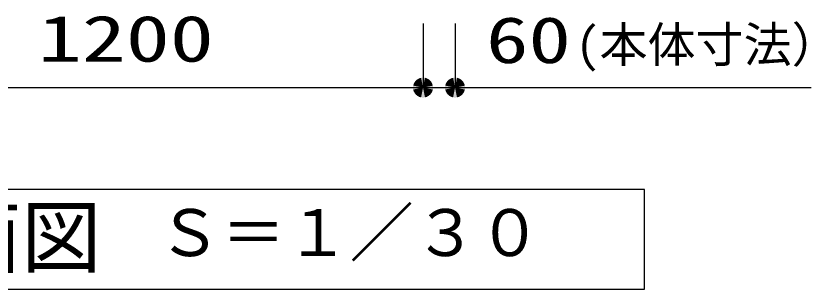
# Model space of a CAD drawing. Units: millimetres, scale not verified. Extents: x -9484 to 7834, y -6381 to 5697.
# Drawn here: x 553 to 2043, y -4703 to -4192 of the extents above; entities that cross this region are included whole.
import ezdxf
from ezdxf.enums import TextEntityAlignment as Align

# ---------------------------------------------------------------- set-up
doc = ezdxf.new("R2010")
doc.units = ezdxf.units.MM
doc.header["$LTSCALE"] = 30
doc.layers.add('0-1_KIKI', color=3, linetype='Continuous', lineweight=25)
doc.layers.add('0-5_MOJI', color=7, linetype='Continuous', lineweight=25)
doc.styles.add('MS Gothic', font='')
doc.styles.add('ＭＳ ゴシック', font='')
doc.styles.get('MS Gothic').set_extended_font_data('MS Gothic')
doc.styles.get('ＭＳ ゴシック').set_extended_font_data('MS Gothic')

msp = doc.modelspace()

# ---------------------------------------------------------------- linework, layer by layer
at = {"layer": '0-1_KIKI'}
msp.add_lwpolyline([(1730.47, -4702.7), (1730.47, -4516.4), (-298.86, -4516.4), (-298.86, -4702.7)], close=True, dxfattribs=at)
at = {"layer": '0-5_MOJI', "color": 4}
for p, q in [((1315.81, -4205.63), (1315.81, -4325.63)), ((1315.81, -4205.63), (1315.81, -4325.63)), ((1375.81, -4205.63), (1375.81, -4325.63)), ((115.81, -4325.63), (1315.81, -4325.63)), ((1315.81, -4325.63), (1375.81, -4325.63)), ((1375.81, -4325.63), (2042.84, -4325.63))]:
    msp.add_line(p, q, dxfattribs=at)
at = {"layer": '0-5_MOJI'}
for points in [[(1298.48, -4318.45), (1315.81, -4325.63), (1297.42, -4321.97)], [(1298.48, -4318.45), (1315.81, -4325.63), (1297.42, -4321.97)], [(1300.22, -4315.21), (1315.81, -4325.63), (1298.48, -4318.45)], [(1300.22, -4315.21), (1315.81, -4325.63), (1298.48, -4318.45)], [(1302.55, -4312.37), (1315.81, -4325.63), (1300.22, -4315.21)], [(1302.55, -4312.37), (1315.81, -4325.63), (1300.22, -4315.21)], [(1305.39, -4310.04), (1315.81, -4325.63), (1302.55, -4312.37)], [(1305.39, -4310.04), (1315.81, -4325.63), (1302.55, -4312.37)], [(1308.63, -4308.3), (1315.81, -4325.63), (1305.39, -4310.04)], [(1308.63, -4308.3), (1315.81, -4325.63), (1305.39, -4310.04)], [(1312.15, -4307.24), (1315.81, -4325.63), (1308.63, -4308.3)], [(1312.15, -4307.24), (1315.81, -4325.63), (1308.63, -4308.3)], [(1315.81, -4306.88), (1315.81, -4325.63), (1312.15, -4307.24)], [(1315.81, -4306.88), (1315.81, -4325.63), (1312.15, -4307.24)], [(1319.46, -4307.24), (1315.81, -4325.63), (1315.81, -4306.88)], [(1319.46, -4307.24), (1315.81, -4325.63), (1315.81, -4306.88)], [(1322.98, -4308.3), (1315.81, -4325.63), (1319.46, -4307.24)], [(1322.98, -4308.3), (1315.81, -4325.63), (1319.46, -4307.24)], [(1326.22, -4310.04), (1315.81, -4325.63), (1322.98, -4308.3)], [(1326.22, -4310.04), (1315.81, -4325.63), (1322.98, -4308.3)], [(1329.06, -4312.37), (1315.81, -4325.63), (1326.22, -4310.04)], [(1329.06, -4312.37), (1315.81, -4325.63), (1326.22, -4310.04)], [(1331.4, -4315.21), (1315.81, -4325.63), (1329.06, -4312.37)], [(1331.4, -4315.21), (1315.81, -4325.63), (1329.06, -4312.37)], [(1333.13, -4318.45), (1315.81, -4325.63), (1331.4, -4315.21)], [(1333.13, -4318.45), (1315.81, -4325.63), (1331.4, -4315.21)], [(1334.2, -4321.97), (1315.81, -4325.63), (1333.13, -4318.45)], [(1334.2, -4321.97), (1315.81, -4325.63), (1333.13, -4318.45)], [(1358.48, -4318.45), (1375.81, -4325.63), (1357.42, -4321.97)], [(1360.22, -4315.21), (1375.81, -4325.63), (1358.48, -4318.45)], [(1362.55, -4312.37), (1375.81, -4325.63), (1360.22, -4315.21)], [(1365.39, -4310.04), (1375.81, -4325.63), (1362.55, -4312.37)], [(1368.63, -4308.3), (1375.81, -4325.63), (1365.39, -4310.04)], [(1372.15, -4307.24), (1375.81, -4325.63), (1368.63, -4308.3)], [(1375.81, -4306.88), (1375.81, -4325.63), (1372.15, -4307.24)], [(1379.46, -4307.24), (1375.81, -4325.63), (1375.81, -4306.88)], [(1382.98, -4308.3), (1375.81, -4325.63), (1379.46, -4307.24)], [(1386.22, -4310.04), (1375.81, -4325.63), (1382.98, -4308.3)], [(1389.06, -4312.37), (1375.81, -4325.63), (1386.22, -4310.04)], [(1391.4, -4315.21), (1375.81, -4325.63), (1389.06, -4312.37)], [(1393.13, -4318.45), (1375.81, -4325.63), (1391.4, -4315.21)], [(1394.2, -4321.97), (1375.81, -4325.63), (1393.13, -4318.45)], [(1297.42, -4321.97), (1315.81, -4325.63), (1297.06, -4325.63)], [(1297.42, -4321.97), (1315.81, -4325.63), (1297.06, -4325.63)], [(1297.06, -4325.63), (1315.81, -4325.63), (1297.42, -4329.28)], [(1297.06, -4325.63), (1315.81, -4325.63), (1297.42, -4329.28)], [(1297.42, -4329.28), (1315.81, -4325.63), (1298.48, -4332.8)], [(1297.42, -4329.28), (1315.81, -4325.63), (1298.48, -4332.8)], [(1298.48, -4332.8), (1315.81, -4325.63), (1300.22, -4336.04)], [(1298.48, -4332.8), (1315.81, -4325.63), (1300.22, -4336.04)], [(1300.22, -4336.04), (1315.81, -4325.63), (1302.55, -4338.88)], [(1300.22, -4336.04), (1315.81, -4325.63), (1302.55, -4338.88)], [(1302.55, -4338.88), (1315.81, -4325.63), (1305.39, -4341.22)], [(1302.55, -4338.88), (1315.81, -4325.63), (1305.39, -4341.22)], [(1305.39, -4341.22), (1315.81, -4325.63), (1308.63, -4342.95)], [(1305.39, -4341.22), (1315.81, -4325.63), (1308.63, -4342.95)], [(1308.63, -4342.95), (1315.81, -4325.63), (1312.15, -4344.02)], [(1308.63, -4342.95), (1315.81, -4325.63), (1312.15, -4344.02)], [(1312.15, -4344.02), (1315.81, -4325.63), (1315.81, -4344.38)], [(1312.15, -4344.02), (1315.81, -4325.63), (1315.81, -4344.38)], [(1334.56, -4325.63), (1315.81, -4325.63), (1334.2, -4321.97)], [(1334.56, -4325.63), (1315.81, -4325.63), (1334.2, -4321.97)], [(1315.81, -4344.38), (1315.81, -4325.63), (1319.46, -4344.02)], [(1319.46, -4344.02), (1315.81, -4325.63), (1322.98, -4342.95)], [(1322.98, -4342.95), (1315.81, -4325.63), (1326.22, -4341.22)], [(1326.22, -4341.22), (1315.81, -4325.63), (1329.06, -4338.88)], [(1329.06, -4338.88), (1315.81, -4325.63), (1331.4, -4336.04)], [(1331.4, -4336.04), (1315.81, -4325.63), (1333.13, -4332.8)], [(1333.13, -4332.8), (1315.81, -4325.63), (1334.2, -4329.28)], [(1334.2, -4329.28), (1315.81, -4325.63), (1334.56, -4325.63)], [(1315.81, -4344.38), (1315.81, -4325.63), (1319.46, -4344.02)], [(1319.46, -4344.02), (1315.81, -4325.63), (1322.98, -4342.95)], [(1322.98, -4342.95), (1315.81, -4325.63), (1326.22, -4341.22)], [(1326.22, -4341.22), (1315.81, -4325.63), (1329.06, -4338.88)], [(1329.06, -4338.88), (1315.81, -4325.63), (1331.4, -4336.04)], [(1331.4, -4336.04), (1315.81, -4325.63), (1333.13, -4332.8)], [(1333.13, -4332.8), (1315.81, -4325.63), (1334.2, -4329.28)], [(1334.2, -4329.28), (1315.81, -4325.63), (1334.56, -4325.63)], [(1357.42, -4321.97), (1375.81, -4325.63), (1357.06, -4325.63)], [(1357.06, -4325.63), (1375.81, -4325.63), (1357.42, -4329.28)], [(1357.42, -4329.28), (1375.81, -4325.63), (1358.48, -4332.8)], [(1358.48, -4332.8), (1375.81, -4325.63), (1360.22, -4336.04)], [(1360.22, -4336.04), (1375.81, -4325.63), (1362.55, -4338.88)], [(1362.55, -4338.88), (1375.81, -4325.63), (1365.39, -4341.22)], [(1365.39, -4341.22), (1375.81, -4325.63), (1368.63, -4342.95)], [(1368.63, -4342.95), (1375.81, -4325.63), (1372.15, -4344.02)], [(1372.15, -4344.02), (1375.81, -4325.63), (1375.81, -4344.38)], [(1394.56, -4325.63), (1375.81, -4325.63), (1394.2, -4321.97)], [(1375.81, -4344.38), (1375.81, -4325.63), (1379.46, -4344.02)], [(1379.46, -4344.02), (1375.81, -4325.63), (1382.98, -4342.95)], [(1382.98, -4342.95), (1375.81, -4325.63), (1386.22, -4341.22)], [(1386.22, -4341.22), (1375.81, -4325.63), (1389.06, -4338.88)], [(1389.06, -4338.88), (1375.81, -4325.63), (1391.4, -4336.04)], [(1391.4, -4336.04), (1375.81, -4325.63), (1393.13, -4332.8)], [(1393.13, -4332.8), (1375.81, -4325.63), (1394.2, -4329.28)], [(1394.2, -4329.28), (1375.81, -4325.63), (1394.56, -4325.63)]]:
    msp.add_solid(points, dxfattribs=at)

# ---------------------------------------------------------------- texts
at = {"layer": '0-1_KIKI', "color": 4, "style": 'MS Gothic'}
for s, height, p in [('Ｂ－Ｂ断面図', 110, (-186.86, -4693.71)), ('Ｓ＝１／３０', 87.98, (818.22, -4667.33))]:
    msp.add_text(s, height=height, dxfattribs=at).set_placement(p, align=Align.BOTTOM_LEFT)
at = {"layer": '0-5_MOJI', "color": 3, "style": 'ＭＳ ゴシック'}
for s, width, p in [('1200', 1.4, (594.09, -4303.13)), ('60', 1.35, (1433.86, -4305.75))]:
    msp.add_text(s, height=86.59, dxfattribs=dict(at, width=width)).set_placement(p, align=Align.BOTTOM_LEFT)
at = {"layer": '0-5_MOJI', "color": 4, "style": 'MS Gothic'}
msp.add_text('(本体寸法）', height=65.98, dxfattribs=at).set_placement((1601.51, -4297.96), align=Align.BOTTOM_LEFT)

doc.saveas('drawing.dxf')
